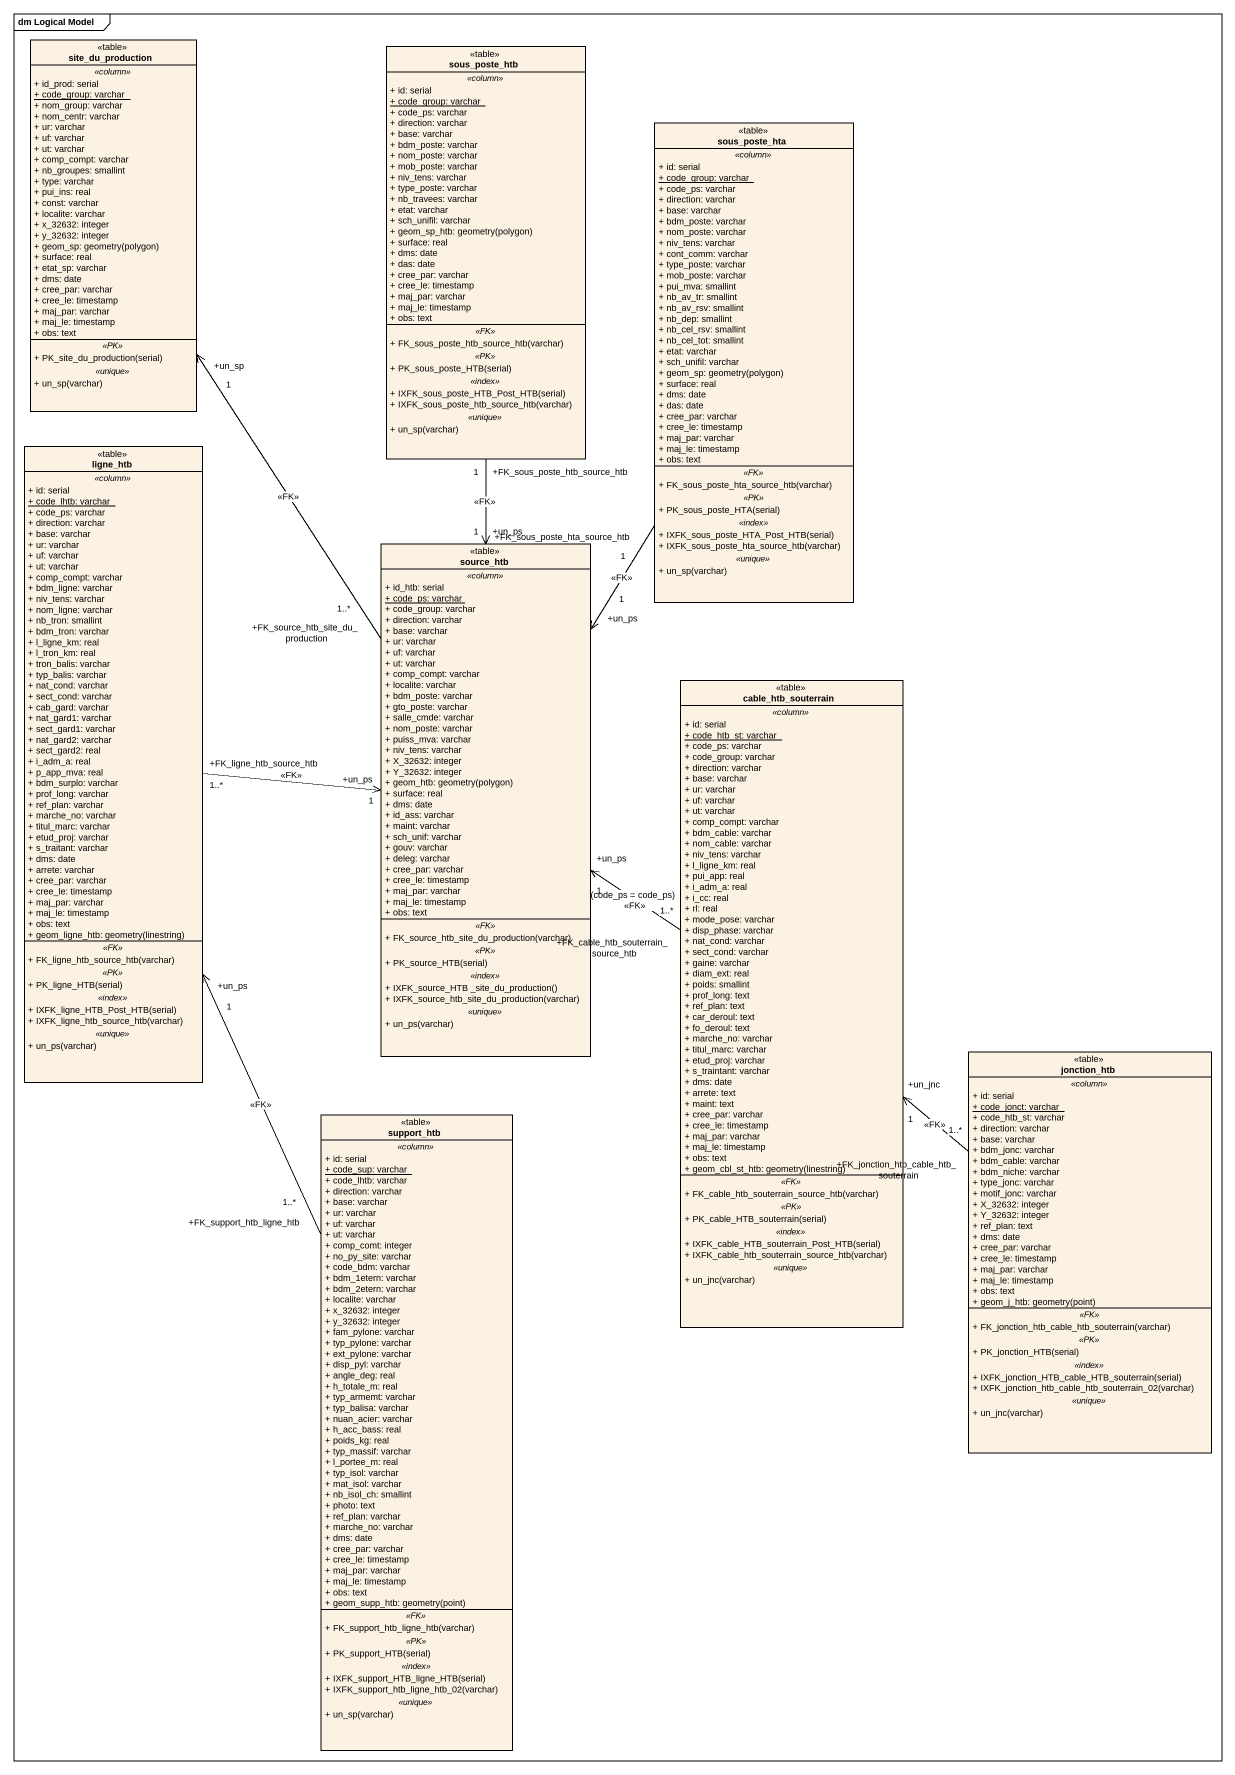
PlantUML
@startuml
mainframe dm Logical Model
hide circle
hide empty members
skinparam classAttributeIconSize 0
class site_du_production <<table>> {
  .. <<column>> ..
  + id_prod: serial
  {static} + code_group: varchar
  + nom_group: varchar
  + nom_centr: varchar
  + ur: varchar
  + uf: varchar
  + ut: varchar
  + comp_compt: varchar
  + nb_groupes: smallint
  + type: varchar
  + pui_ins: real
  + const: varchar
  + localite: varchar
  + x_32632: integer
  + y_32632: integer
  {field} + geom_sp: geometry(polygon)
  + surface: real
  + etat_sp: varchar
  + dms: date
  + cree_par: varchar
  + cree_le: timestamp
  + maj_par: varchar
  + maj_le: timestamp
  + obs: text
  .. <<PK>> ..
  + PK_site_du_production(serial)
  .. <<unique>> ..
  + un_sp(varchar)
}
class sous_poste_htb <<table>> {
  .. <<column>> ..
  + id: serial
  {static} + code_group: varchar
  + code_ps: varchar
  + direction: varchar
  + base: varchar
  + bdm_poste: varchar
  + nom_poste: varchar
  + mob_poste: varchar
  + niv_tens: varchar
  + type_poste: varchar
  + nb_travees: varchar
  + etat: varchar
  + sch_unifil: varchar
  {field} + geom_sp_htb: geometry(polygon)
  + surface: real
  + dms: date
  + das: date
  + cree_par: varchar
  + cree_le: timestamp
  + maj_par: varchar
  + maj_le: timestamp
  + obs: text
  .. <<FK>> ..
  + FK_sous_poste_htb_source_htb(varchar)
  .. <<PK>> ..
  + PK_sous_poste_HTB(serial)
  .. <<index>> ..
  + IXFK_sous_poste_HTB_Post_HTB(serial)
  + IXFK_sous_poste_htb_source_htb(varchar)
  .. <<unique>> ..
  + un_sp(varchar)
}
class sous_poste_hta <<table>> {
  .. <<column>> ..
  + id: serial
  {static} + code_group: varchar
  + code_ps: varchar
  + direction: varchar
  + base: varchar
  + bdm_poste: varchar
  + nom_poste: varchar
  + niv_tens: varchar
  + cont_comm: varchar
  + type_poste: varchar
  + mob_poste: varchar
  + pui_mva: smallint
  + nb_av_tr: smallint
  + nb_av_rsv: smallint
  + nb_dep: smallint
  + nb_cel_rsv: smallint
  + nb_cel_tot: smallint
  + etat: varchar
  + sch_unifil: varchar
  {field} + geom_sp: geometry(polygon)
  + surface: real
  + dms: date
  + das: date
  + cree_par: varchar
  + cree_le: timestamp
  + maj_par: varchar
  + maj_le: timestamp
  + obs: text
  .. <<FK>> ..
  + FK_sous_poste_hta_source_htb(varchar)
  .. <<PK>> ..
  + PK_sous_poste_HTA(serial)
  .. <<index>> ..
  + IXFK_sous_poste_HTA_Post_HTB(serial)
  + IXFK_sous_poste_hta_source_htb(varchar)
  .. <<unique>> ..
  + un_sp(varchar)
}
class ligne_htb <<table>> {
  .. <<column>> ..
  + id: serial
  {static} + code_lhtb: varchar
  + code_ps: varchar
  + direction: varchar
  + base: varchar
  + ur: varchar
  + uf: varchar
  + ut: varchar
  + comp_compt: varchar
  + bdm_ligne: varchar
  + niv_tens: varchar
  + nom_ligne: varchar
  + nb_tron: smallint
  + bdm_tron: varchar
  + l_ligne_km: real
  + l_tron_km: real
  + tron_balis: varchar
  + typ_balis: varchar
  + nat_cond: varchar
  + sect_cond: varchar
  + cab_gard: varchar
  + nat_gard1: varchar
  + sect_gard1: varchar
  + nat_gard2: varchar
  + sect_gard2: real
  + i_adm_a: real
  + p_app_mva: real
  + bdm_surplo: varchar
  + prof_long: varchar
  + ref_plan: varchar
  + marche_no: varchar
  + titul_marc: varchar
  + etud_proj: varchar
  + s_traitant: varchar
  + dms: date
  + arrete: varchar
  + cree_par: varchar
  + cree_le: timestamp
  + maj_par: varchar
  + maj_le: timestamp
  + obs: text
  {field} + geom_ligne_htb: geometry(linestring)
  .. <<FK>> ..
  + FK_ligne_htb_source_htb(varchar)
  .. <<PK>> ..
  + PK_ligne_HTB(serial)
  .. <<index>> ..
  + IXFK_ligne_HTB_Post_HTB(serial)
  + IXFK_ligne_htb_source_htb(varchar)
  .. <<unique>> ..
  + un_ps(varchar)
}
class source_htb <<table>> {
  .. <<column>> ..
  + id_htb: serial
  {static} + code_ps: varchar
  + code_group: varchar
  + direction: varchar
  + base: varchar
  + ur: varchar
  + uf: varchar
  + ut: varchar
  + comp_compt: varchar
  + localite: varchar
  + bdm_poste: varchar
  + gto_poste: varchar
  + salle_cmde: varchar
  + nom_poste: varchar
  + puiss_mva: varchar
  + niv_tens: varchar
  + X_32632: integer
  + Y_32632: integer
  {field} + geom_htb: geometry(polygon)
  + surface: real
  + dms: date
  + id_ass: varchar
  + maint: varchar
  + sch_unif: varchar
  + gouv: varchar
  + deleg: varchar
  + cree_par: varchar
  + cree_le: timestamp
  + maj_par: varchar
  + maj_le: timestamp
  + obs: text
  .. <<FK>> ..
  + FK_source_htb_site_du_production(varchar)
  .. <<PK>> ..
  + PK_source_HTB(serial)
  .. <<index>> ..
  + IXFK_source_HTB _site_du_production()
  + IXFK_source_htb_site_du_production(varchar)
  .. <<unique>> ..
  + un_ps(varchar)
}
class cable_htb_souterrain <<table>> {
  .. <<column>> ..
  + id: serial
  {static} + code_htb_st: varchar
  + code_ps: varchar
  + code_group: varchar
  + direction: varchar
  + base: varchar
  + ur: varchar
  + uf: varchar
  + ut: varchar
  + comp_compt: varchar
  + bdm_cable: varchar
  + nom_cable: varchar
  + niv_tens: varchar
  + l_ligne_km: real
  + pui_app: real
  + i_adm_a: real
  + i_cc: real
  + rl: real
  + mode_pose: varchar
  + disp_phase: varchar
  + nat_cond: varchar
  + sect_cond: varchar
  + gaine: varchar
  + diam_ext: real
  + poids: smallint
  + prof_long: text
  + ref_plan: text
  + car_deroul: text
  + fo_deroul: text
  + marche_no: varchar
  + titul_marc: varchar
  + etud_proj: varchar
  + s_traintant: varchar
  + dms: date
  + arrete: text
  + maint: text
  + cree_par: varchar
  + cree_le: timestamp
  + maj_par: varchar
  + maj_le: timestamp
  + obs: text
  {field} + geom_cbl_st_htb: geometry(linestring)
  .. <<FK>> ..
  + FK_cable_htb_souterrain_source_htb(varchar)
  .. <<PK>> ..
  + PK_cable_HTB_souterrain(serial)
  .. <<index>> ..
  + IXFK_cable_HTB_souterrain_Post_HTB(serial)
  + IXFK_cable_htb_souterrain_source_htb(varchar)
  .. <<unique>> ..
  + un_jnc(varchar)
}
class jonction_htb <<table>> {
  .. <<column>> ..
  + id: serial
  {static} + code_jonct: varchar
  + code_htb_st: varchar
  + direction: varchar
  + base: varchar
  + bdm_jonc: varchar
  + bdm_cable: varchar
  + bdm_niche: varchar
  + type_jonc: varchar
  + motif_jonc: varchar
  + X_32632: integer
  + Y_32632: integer
  + ref_plan: text
  + dms: date
  + cree_par: varchar
  + cree_le: timestamp
  + maj_par: varchar
  + maj_le: timestamp
  + obs: text
  {field} + geom_j_htb: geometry(point)
  .. <<FK>> ..
  + FK_jonction_htb_cable_htb_souterrain(varchar)
  .. <<PK>> ..
  + PK_jonction_HTB(serial)
  .. <<index>> ..
  + IXFK_jonction_HTB_cable_HTB_souterrain(serial)
  + IXFK_jonction_htb_cable_htb_souterrain_02(varchar)
  .. <<unique>> ..
  + un_jnc(varchar)
}
class support_htb <<table>> {
  .. <<column>> ..
  + id: serial
  {static} + code_sup: varchar
  + code_lhtb: varchar
  + direction: varchar
  + base: varchar
  + ur: varchar
  + uf: varchar
  + ut: varchar
  + comp_comt: integer
  + no_py_site: varchar
  + code_bdm: varchar
  + bdm_1etern: varchar
  + bdm_2etern: varchar
  + localite: varchar
  + x_32632: integer
  + y_32632: integer
  + fam_pylone: varchar
  + typ_pylone: varchar
  + ext_pylone: varchar
  + disp_pyl: varchar
  + angle_deg: real
  + h_totale_m: real
  + typ_armemt: varchar
  + typ_balisa: varchar
  + nuan_acier: varchar
  + h_acc_bass: real
  + poids_kg: real
  + typ_massif: varchar
  + l_portee_m: real
  + typ_isol: varchar
  + mat_isol: varchar
  + nb_isol_ch: smallint
  + photo: text
  + ref_plan: varchar
  + marche_no: varchar
  + dms: date
  + cree_par: varchar
  + cree_le: timestamp
  + maj_par: varchar
  + maj_le: timestamp
  + obs: text
  {field} + geom_supp_htb: geometry(point)
  .. <<FK>> ..
  + FK_support_htb_ligne_htb(varchar)
  .. <<PK>> ..
  + PK_support_HTB(serial)
  .. <<index>> ..
  + IXFK_support_HTB_ligne_HTB(serial)
  + IXFK_support_htb_ligne_htb_02(varchar)
  .. <<unique>> ..
  + un_sp(varchar)
}
sous_poste_htb "+FK_sous_poste_htb_source_htb\n1" --> "+un_ps\n1" source_htb : <<FK>>
sous_poste_hta "+FK_sous_poste_hta_source_htb\n1" --> "+un_ps\n1" source_htb : <<FK>>
ligne_htb "+FK_ligne_htb_source_htb\n1..*" -right-> "+un_ps\n1" source_htb : <<FK>>
source_htb "+FK_source_htb_site_du_production\n1..*" -up-> "+un_sp\n1" site_du_production : <<FK>>
cable_htb_souterrain "+FK_cable_htb_souterrain_source_htb\n1..*" -up-> "+un_ps\n1" source_htb : (code_ps = code_ps)\n<<FK>>
jonction_htb "+FK_jonction_htb_cable_htb_souterrain\n1..*" -up-> "+un_jnc\n1" cable_htb_souterrain : <<FK>>
support_htb "+FK_support_htb_ligne_htb\n1..*" -up-> "+un_ps\n1" ligne_htb : <<FK>>
@enduml
